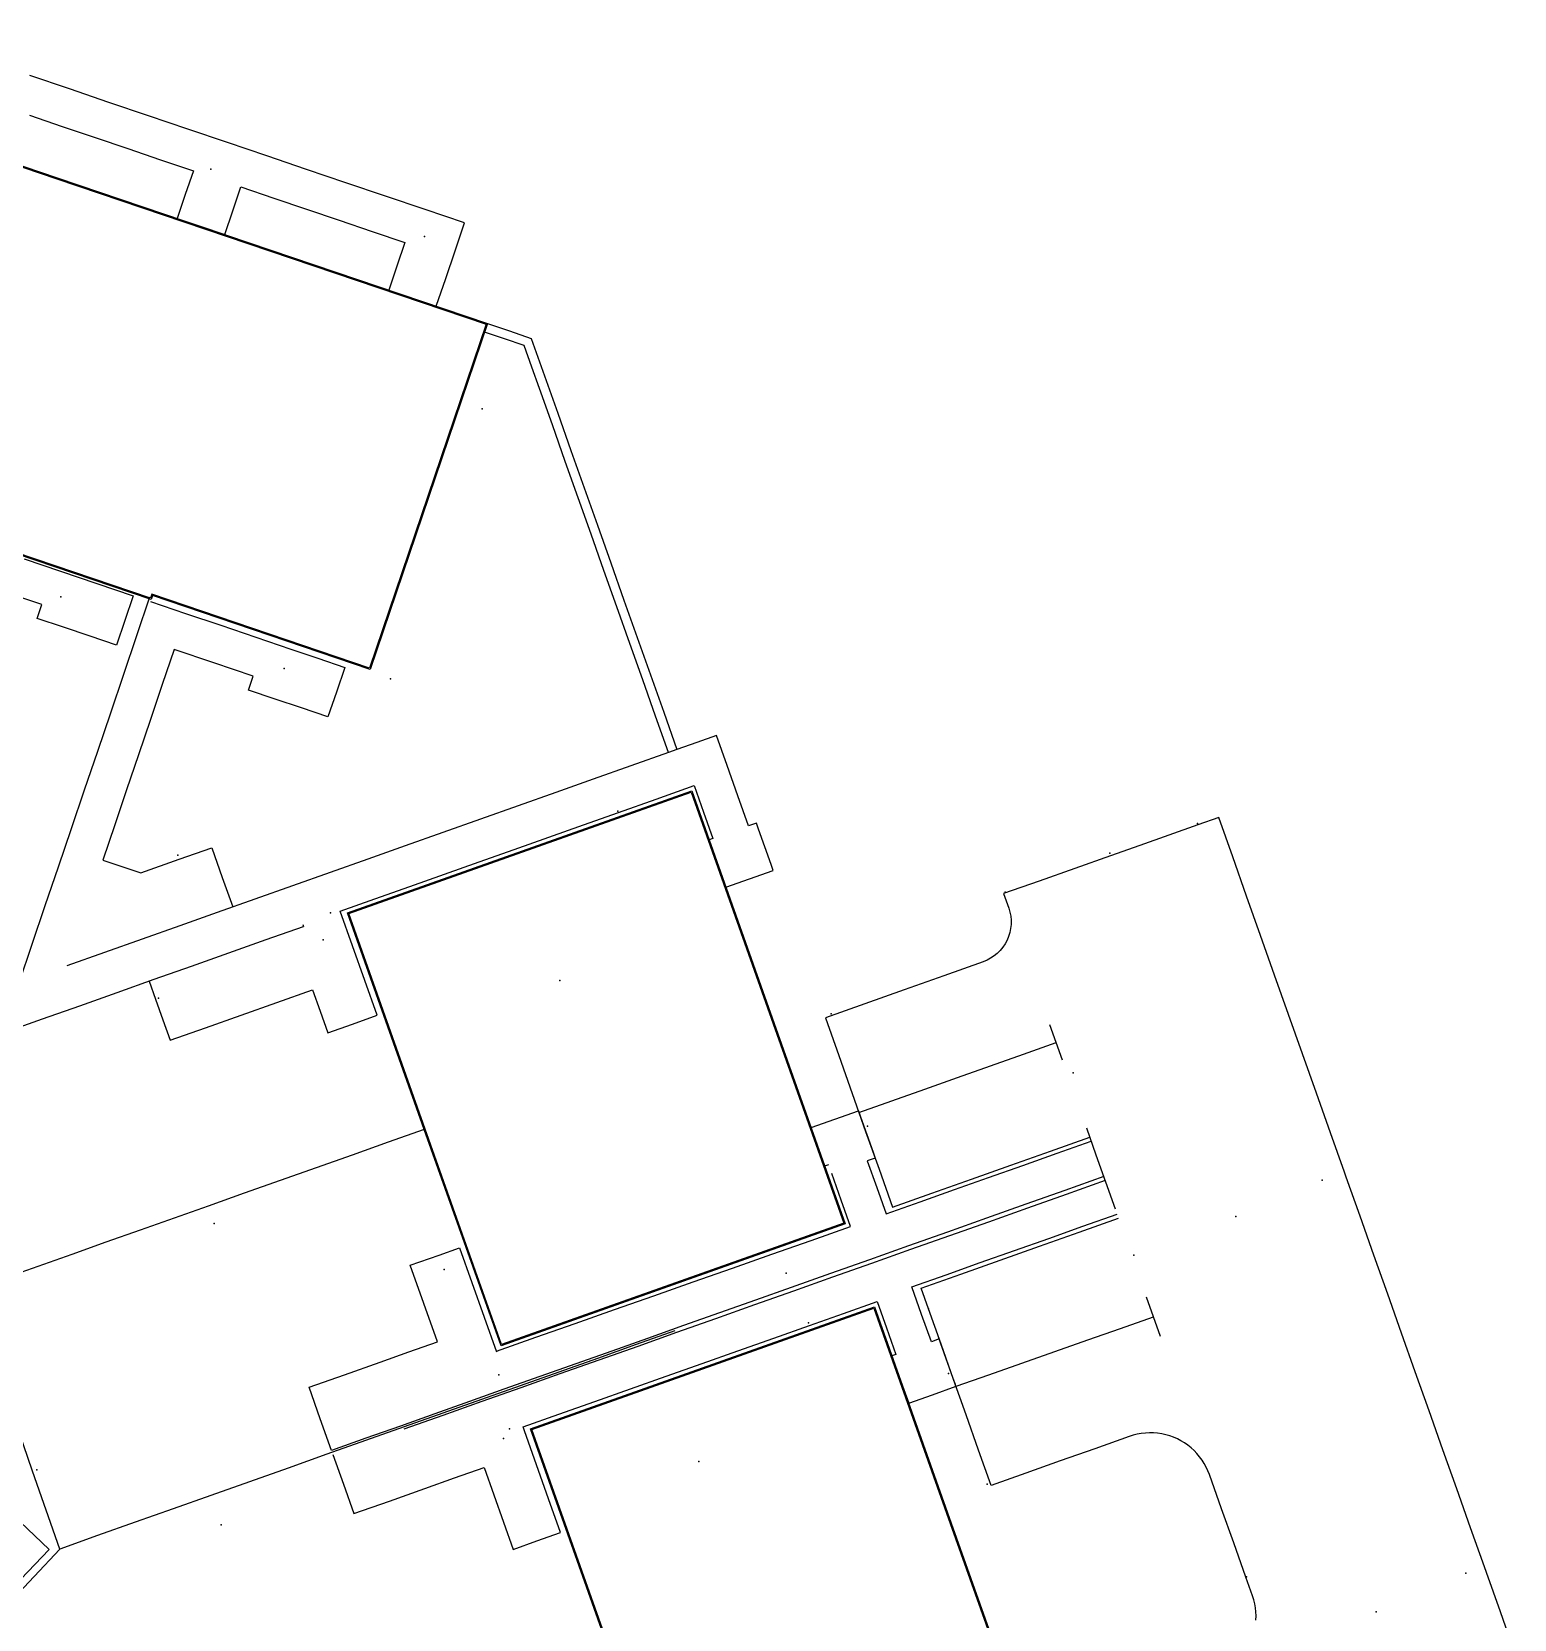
# Model space of a CAD drawing. Extents: x 0 to 368707, y -1 to 358204.
# Drawn here: x 368385.67 to 368421.07, y 357793.12 to 357831.03 of the extents above; entities that cross this region are included whole.
import ezdxf

# ---------------------------------------------------------------- set-up
doc = ezdxf.new("R2010")
doc.units = 0
doc.header["$MEASUREMENT"] = 0
for name, color, linetype in [('3D_LINES', 3, 'Continuous'), ('3D_Points', 1, 'Continuous'), ('PLOTS EXTERNAL LEVEL', 6, 'Continuous'), ('PLOTS FFL', 5, 'Continuous')]:
    doc.layers.add(name, color=color, linetype=linetype)

msp = doc.modelspace()

# ---------------------------------------------------------------- linework, layer by layer
at = {"layer": '3D_LINES'}
for points in [[(368385.612, 357829.041, 53.55), (368386.394, 357828.776, 53.516), (368387.177, 357828.51, 53.512), (368387.96, 357828.245, 53.511), (368388.742, 357827.98, 53.534), (368389.525, 357827.714, 53.547), (368389.333, 357827.146, 53.545), (368389.14, 357826.578, 53.509), (368389.708, 357826.385, 53.52), (368390.276, 357826.192, 53.499), (368390.469, 357826.761, 53.537), (368390.662, 357827.329, 53.553), (368391.444, 357827.063, 53.522), (368392.227, 357826.798, 53.496), (368393.01, 357826.533, 53.501), (368393.793, 357826.267, 53.514), (368394.575, 357826.002, 53.555), (368394.383, 357825.434, 53.551), (368394.19, 357824.865, 53.512), (368394.758, 357824.673, 53.529), (368395.326, 357824.48, 53.527), (368395.551, 357825.143, 53.548), (368395.776, 357825.806, 53.549), (368396.001, 357826.469, 53.552), (368395.057, 357826.789, 53.559), (368394.113, 357827.109, 53.529), (368393.17, 357827.429, 53.498), (368392.226, 357827.749, 53.496), (368391.282, 357828.069, 53.511), (368390.339, 357828.389, 53.549), (368389.395, 357828.709, 53.517), (368388.451, 357829.029, 53.502), (368387.508, 357829.348, 53.497), (368386.564, 357829.668, 53.503), (368385.62, 357829.988, 53.541)], [(368396.547, 357824.066, 53.523), (368397.071, 357823.889, 53.528), (368397.594, 357823.711, 53.517), (368397.91, 357822.819, 53.51), (368398.227, 357821.926, 53.5), (368398.543, 357821.034, 53.517), (368398.86, 357820.141, 53.495), (368399.176, 357819.249, 53.489), (368399.492, 357818.356, 53.554), (368399.809, 357817.464, 53.632), (368400.125, 357816.572, 53.711), (368400.441, 357815.679, 53.72), (368400.758, 357814.787, 53.72), (368401.074, 357813.894, 53.686), (368400.872, 357813.822, 53.698), (368400.564, 357814.691, 53.717), (368400.255, 357815.56, 53.725), (368399.947, 357816.429, 53.711), (368399.639, 357817.298, 53.559), (368399.331, 357818.167, 53.5), (368399.023, 357819.036, 53.48), (368398.715, 357819.906, 53.481), (368398.407, 357820.775, 53.511), (368398.099, 357821.644, 53.499), (368397.791, 357822.513, 53.507), (368397.608, 357823.027, 53.51), (368397.426, 357823.541, 53.517), (368396.952, 357823.702, 53.509), (368396.478, 357823.863, 53.515)], [(368385.486, 357818.451, 53.459), (368386.354, 357818.156, 53.458), (368387.222, 357817.862, 53.458), (368388.09, 357817.568, 53.467), (368387.889, 357816.976, 53.459), (368387.689, 357816.384, 53.455), (368387.057, 357816.598, 53.455), (368386.426, 357816.812, 53.45), (368385.795, 357817.026, 53.452), (368385.907, 357817.357, 53.448), (368384.962, 357817.678, 53.456)], [(368380.949, 357808.79, 53.388), (368380.803, 357808.362, 53.384), (368381.445, 357807.762, 53.397), (368382.086, 357807.163, 53.439), (368382.906, 357807.453, 53.434), (368383.726, 357807.744, 53.438), (368384.546, 357808.035, 53.463), (368385.366, 357808.325, 53.59), (368385.678, 357809.247, 53.632), (368385.99, 357810.168, 53.631), (368386.303, 357811.089, 53.571), (368386.615, 357812.01, 53.477), (368386.927, 357812.932, 53.477), (368387.24, 357813.853, 53.487), (368387.552, 357814.774, 53.469), (368387.865, 357815.695, 53.468), (368388.177, 357816.617, 53.464), (368388.489, 357817.538, 53.468)], [(368388.505, 357817.427, 53.476), (368389.341, 357817.144, 53.468), (368390.178, 357816.86, 53.49), (368391.014, 357816.576, 53.483), (368391.851, 357816.293, 53.493), (368392.495, 357816.074, 53.47), (368393.14, 357815.855, 53.425), (368392.94, 357815.263, 53.442), (368392.739, 357814.672, 53.456), (368392.108, 357814.886, 53.456), (368391.476, 357815.1, 53.487), (368390.845, 357815.314, 53.495), (368390.957, 357815.645, 53.5), (368390.013, 357815.966, 53.488), (368389.068, 357816.286, 53.472), (368388.784, 357815.447, 53.489), (368388.499, 357814.609, 53.516), (368388.215, 357813.77, 53.494), (368387.93, 357812.931, 53.489), (368387.646, 357812.093, 53.574), (368387.362, 357811.254, 53.637), (368388.27, 357810.946, 53.622), (368389.189, 357811.272, 53.619), (368389.966, 357811.548, 53.643), (368390.217, 357810.841, 53.65), (368390.467, 357810.134, 53.642)], [(368388.469, 357808.364, 53.648), (368388.622, 357807.933, 53.65), (368388.796, 357807.442, 53.634), (368388.97, 357806.951, 53.645), (368389.818, 357807.251, 53.646), (368390.667, 357807.552, 53.66), (368391.519, 357807.854, 53.68), (368392.371, 357808.156, 53.686), (368392.553, 357807.643, 53.671), (368392.735, 357807.129, 53.663), (368393.325, 357807.338, 53.656), (368393.914, 357807.547, 53.66), (368393.62, 357808.376, 53.679), (368393.326, 357809.206, 53.686), (368393.031, 357810.035, 53.7), (368393.862, 357810.329, 53.683), (368394.692, 357810.624, 53.679), (368395.523, 357810.918, 53.684), (368396.353, 357811.213, 53.676), (368397.184, 357811.507, 53.659), (368398.014, 357811.801, 53.691), (368398.845, 357812.096, 53.682), (368399.675, 357812.39, 53.678), (368400.58, 357812.711, 53.695), (368401.486, 357813.032, 53.697), (368401.71, 357812.401, 53.692), (368401.934, 357811.769, 53.712), (368401.839, 357811.736, 53.708), (368402.04, 357811.17, 53.731), (368402.24, 357810.605, 53.783), (368402.806, 357810.805, 53.751), (368403.371, 357811.006, 53.762), (368403.321, 357811.147, 53.758), (368403.021, 357811.995, 53.738), (368402.97, 357812.137, 53.737), (368402.782, 357812.07, 53.735), (368402.527, 357812.789, 53.724), (368402.272, 357813.509, 53.734), (368402.017, 357814.228, 53.72), (368401.546, 357814.061, 53.692), (368401.074, 357813.894, 53.686)], [(368400.872, 357813.822, 53.698), (368399.974, 357813.504, 53.688), (368399.076, 357813.186, 53.692), (368398.178, 357812.867, 53.698), (368397.28, 357812.549, 53.594), (368396.382, 357812.231, 53.626), (368395.484, 357811.913, 53.674), (368394.587, 357811.594, 53.681), (368393.689, 357811.276, 53.67), (368392.791, 357810.958, 53.697), (368391.893, 357810.639, 53.682), (368390.995, 357810.321, 53.666), (368390.097, 357810.003, 53.627), (368389.199, 357809.684, 53.623), (368388.302, 357809.366, 53.638), (368387.404, 357809.048, 53.635), (368386.506, 357808.729, 53.622)], [(368421.069, 357792.365, 53.849), (368420.737, 357793.301, 53.861), (368420.405, 357794.237, 53.863), (368420.355, 357794.379, 53.863), (368420.025, 357795.309, 53.862), (368419.695, 357796.239, 53.848), (368419.366, 357797.169, 53.848), (368419.036, 357798.099, 53.837), (368418.706, 357799.03, 53.814), (368418.376, 357799.96, 53.764), (368418.046, 357800.89, 53.764), (368417.717, 357801.82, 53.764), (368417.387, 357802.75, 53.765), (368417.057, 357803.681, 53.76), (368417.015, 357803.801, 53.76), (368416.681, 357804.742, 53.762), (368416.347, 357805.684, 53.761), (368416.013, 357806.625, 53.736), (368415.68, 357807.567, 53.727), (368415.346, 357808.508, 53.651), (368415.012, 357809.449, 53.638), (368414.678, 357810.391, 53.634), (368414.345, 357811.332, 53.63), (368414.011, 357812.274, 53.631), (368413.516, 357812.098, 53.634), (368412.821, 357811.852, 53.627), (368412.125, 357811.605, 53.665), (368411.429, 357811.358, 53.674), (368410.577, 357811.056, 53.669), (368409.725, 357810.754, 53.637), (368408.873, 357810.452, 53.647), (368408.996, 357810.103, 53.633), (368409.024, 357810.009, 53.634), (368409.043, 357809.913, 53.635), (368409.053, 357809.815, 53.629), (368409.052, 357809.717, 53.631), (368409.042, 357809.62, 53.63), (368409.023, 357809.523, 53.63), (368408.994, 357809.43, 53.63), (368408.956, 357809.339, 53.636), (368408.91, 357809.253, 53.636), (368408.855, 357809.171, 53.646), (368408.793, 357809.095, 53.646), (368408.723, 357809.026, 53.646), (368408.647, 357808.964, 53.646), (368408.565, 357808.91, 53.646), (368408.479, 357808.864, 53.646), (368408.388, 357808.827, 53.662), (368407.445, 357808.493, 53.653), (368406.503, 357808.158, 53.802), (368405.56, 357807.824, 53.838), (368404.618, 357807.49, 53.847), (368404.939, 357806.585, 53.852), (368405.259, 357805.68, 53.84), (368405.58, 357804.776, 53.852), (368405.901, 357803.871, 53.829), (368406.222, 357802.966, 53.797), (368407.164, 357803.3, 53.811), (368408.107, 357803.634, 53.809), (368409.049, 357803.968, 53.699), (368409.992, 357804.303, 53.695), (368410.934, 357804.637, 53.694)], [(368385.033, 357807.146, 53.561), (368385.923, 357807.462, 53.624), (368386.813, 357807.777, 53.646), (368387.703, 357808.093, 53.636), (368388.593, 357808.408, 53.647), (368389.483, 357808.724, 53.644), (368390.373, 357809.039, 53.657), (368391.263, 357809.355, 53.662), (368392.153, 357809.67, 53.699)], [(368392.136, 357809.718, 53.699), (368392.153, 357809.67, 53.699)], [(368410.283, 357806.475, 53.675), (368409.982, 357807.323, 53.672)], [(368405.42, 357805.228, 53.844), (368406.205, 357805.506, 53.829), (368406.991, 357805.785, 53.839), (368407.776, 357806.063, 53.785), (368408.561, 357806.342, 53.695), (368409.347, 357806.62, 53.67), (368410.132, 357806.899, 53.668)], [(368404.275, 357804.865, 53.844), (368404.841, 357805.065, 53.851), (368405.406, 357805.266, 53.844), (368405.456, 357805.124, 53.841), (368405.757, 357804.276, 53.846), (368405.807, 357804.135, 53.846), (368405.619, 357804.068, 53.844), (368405.843, 357803.436, 53.813), (368406.067, 357802.805, 53.787), (368406.883, 357803.094, 53.811), (368407.7, 357803.384, 53.803), (368408.517, 357803.674, 53.791), (368409.334, 357803.963, 53.692), (368410.151, 357804.253, 53.692), (368410.968, 357804.542, 53.694)], [(368404.695, 357803.979, 53.824), (368404.601, 357803.946, 53.821), (368404.401, 357804.511, 53.836), (368404.2, 357805.077, 53.845)], [(368395.039, 357804.821, 53.686), (368394.179, 357804.516, 53.681), (368393.318, 357804.211, 53.676), (368392.458, 357803.906, 53.66), (368391.598, 357803.601, 53.655), (368390.737, 357803.296, 53.649), (368389.877, 357802.991, 53.655), (368389.064, 357802.703, 53.631), (368388.251, 357802.415, 53.633), (368387.438, 357802.126, 53.646), (368386.625, 357801.838, 53.615), (368385.812, 357801.55, 53.596), (368384.998, 357801.262, 53.598), (368384.185, 357800.973, 53.591)], [(368411.544, 357802.917, 53.755), (368411.316, 357803.561, 53.743), (368411.087, 357804.205, 53.692), (368410.859, 357804.849, 53.694)], [(368396.764, 357799.527, 53.708), (368397.703, 357799.858, 53.711), (368398.643, 357800.189, 53.778), (368399.582, 357800.519, 53.793), (368400.521, 357800.85, 53.799), (368401.461, 357801.181, 53.773), (368402.4, 357801.512, 53.758), (368403.339, 357801.843, 53.744), (368404.279, 357802.173, 53.756), (368405.218, 357802.504, 53.725), (368404.994, 357803.136, 53.782), (368404.771, 357803.767, 53.809)], [(368411.268, 357803.694, 53.741), (368410.335, 357803.363, 53.741), (368409.402, 357803.033, 53.739), (368408.469, 357802.702, 53.785), (368407.536, 357802.371, 53.797), (368406.604, 357802.04, 53.781), (368405.671, 357801.71, 53.763), (368404.738, 357801.379, 53.746), (368403.805, 357801.048, 53.75), (368402.947, 357800.744, 53.74), (368402.089, 357800.44, 53.762), (368401.232, 357800.136, 53.775), (368400.374, 357799.832, 53.781), (368399.516, 357799.528, 53.774), (368398.658, 357799.224, 53.77), (368397.801, 357798.92, 53.71), (368396.943, 357798.616, 53.708), (368396.119, 357798.324, 53.714), (368395.295, 357798.031, 53.74), (368394.471, 357797.739, 53.75), (368393.647, 357797.447, 53.741), (368392.823, 357797.155, 53.733), (368392.556, 357797.909, 53.722), (368392.289, 357798.663, 53.724), (368393.137, 357798.964, 53.726), (368393.985, 357799.265, 53.693), (368394.668, 357799.507, 53.702), (368395.352, 357799.749, 53.703), (368395.028, 357800.663, 53.701), (368394.704, 357801.578, 53.697), (368395.393, 357801.822, 53.7), (368395.882, 357801.995, 53.702), (368396.176, 357801.166, 53.706), (368396.47, 357800.336, 53.702), (368396.764, 357799.507, 53.706)], [(368411.302, 357803.6, 53.742), (368410.371, 357803.27, 53.741), (368409.441, 357802.94, 53.751), (368408.51, 357802.61, 53.768), (368407.58, 357802.28, 53.797), (368406.649, 357801.951, 53.794), (368405.719, 357801.621, 53.765), (368404.788, 357801.291, 53.745), (368403.858, 357800.961, 53.751), (368402.927, 357800.631, 53.739), (368401.997, 357800.301, 53.744), (368401.066, 357799.971, 53.77), (368400.136, 357799.641, 53.781), (368399.206, 357799.312, 53.754), (368398.275, 357798.982, 53.741), (368397.345, 357798.652, 53.711), (368396.414, 357798.322, 53.712), (368395.484, 357797.992, 53.739), (368394.553, 357797.662, 53.747)], [(368407.338, 357799.818, 53.805), (368407.149, 357799.751, 53.806), (368406.917, 357800.406, 53.807), (368406.685, 357801.061, 53.793), (368407.502, 357801.351, 53.803), (368408.318, 357801.64, 53.799), (368409.135, 357801.93, 53.786), (368409.952, 357802.22, 53.754), (368410.769, 357802.509, 53.758), (368411.586, 357802.799, 53.755)], [(368414.901, 357793.105, 53.854), (368414.903, 357793.203, 53.853), (368414.898, 357793.302, 53.851), (368414.888, 357793.399, 53.853), (368414.87, 357793.496, 53.855), (368414.847, 357793.591, 53.856), (368414.817, 357793.685, 53.856), (368414.658, 357794.133, 53.861), (368414.369, 357794.948, 53.857), (368414.08, 357795.763, 53.859), (368413.791, 357796.578, 53.835), (368413.755, 357796.669, 53.834), (368413.714, 357796.758, 53.834), (368413.666, 357796.844, 53.841), (368413.613, 357796.927, 53.827), (368413.555, 357797.006, 53.827), (368413.492, 357797.081, 53.828), (368413.424, 357797.152, 53.825), (368413.351, 357797.218, 53.824), (368413.274, 357797.279, 53.827), (368413.194, 357797.335, 53.821), (368413.11, 357797.386, 53.816), (368413.023, 357797.431, 53.814), (368412.933, 357797.47, 53.814), (368412.84, 357797.504, 53.813), (368412.746, 357797.531, 53.812), (368412.65, 357797.552, 53.812), (368412.553, 357797.567, 53.826), (368412.455, 357797.575, 53.826), (368412.357, 357797.577, 53.871), (368412.259, 357797.572, 53.873), (368412.162, 357797.561, 53.873), (368412.065, 357797.544, 53.864), (368411.97, 357797.52, 53.864), (368411.876, 357797.491, 53.866), (368411.051, 357797.198, 53.896), (368410.227, 357796.906, 53.918), (368409.402, 357796.614, 53.925), (368408.577, 357796.321, 53.937), (368408.278, 357797.165, 53.917), (368407.979, 357798.009, 53.883), (368407.68, 357798.853, 53.905), (368407.38, 357799.697, 53.88), (368407.081, 357800.541, 53.808), (368406.907, 357801.034, 53.796), (368407.849, 357801.368, 53.805), (368408.792, 357801.702, 53.789), (368409.734, 357802.036, 53.762), (368410.677, 357802.37, 53.756), (368411.619, 357802.705, 53.755)], [(368392.857, 357797.061, 53.733), (368393.107, 357796.354, 53.738), (368393.358, 357795.647, 53.755), (368394.206, 357795.948, 53.754), (368395.054, 357796.248, 53.749), (368395.761, 357796.499, 53.745), (368396.468, 357796.75, 53.736), (368396.699, 357796.098, 53.741), (368396.93, 357795.446, 53.753), (368397.162, 357794.794, 53.76), (368397.727, 357794.994, 53.767), (368398.293, 357795.194, 53.763), (368398.006, 357796.003, 53.742), (368397.719, 357796.812, 53.743), (368397.432, 357797.621, 53.733), (368397.399, 357797.716, 53.739), (368398.254, 357798.019, 53.765), (368399.109, 357798.323, 53.775), (368399.964, 357798.626, 53.782), (368400.819, 357798.929, 53.785), (368401.675, 357799.232, 53.781), (368402.53, 357799.535, 53.76), (368403.385, 357799.838, 53.755), (368404.24, 357800.142, 53.771), (368405.047, 357800.427, 53.764), (368405.853, 357800.713, 53.758), (368406.077, 357800.082, 53.773), (368406.301, 357799.45, 53.839), (368406.207, 357799.417, 53.838), (368406.407, 357798.851, 53.86), (368406.608, 357798.286, 53.882), (368407.173, 357798.486, 53.891), (368407.739, 357798.687, 53.902), (368408.525, 357798.964, 53.888), (368409.311, 357799.241, 53.877), (368410.097, 357799.518, 53.84), (368410.883, 357799.794, 53.766), (368411.669, 357800.071, 53.772), (368412.455, 357800.348, 53.769)], [(368412.622, 357799.877, 53.772), (368412.455, 357800.348, 53.769), (368412.287, 357800.819, 53.767)], [(368401.026, 357800.01, 53.77), (368400.102, 357799.682, 53.782), (368399.178, 357799.355, 53.764), (368398.255, 357799.028, 53.74), (368397.331, 357798.7, 53.709), (368396.407, 357798.373, 53.715), (368395.483, 357798.045, 53.739), (368394.56, 357797.718, 53.747), (368393.636, 357797.39, 53.742), (368392.712, 357797.063, 53.732), (368391.788, 357796.735, 53.755), (368390.865, 357796.408, 53.761), (368389.941, 357796.08, 53.768), (368389.039, 357795.761, 53.766), (368388.138, 357795.441, 53.767), (368387.236, 357795.121, 53.795), (368386.335, 357794.802, 53.805), (368386.011, 357795.731, 53.804), (368385.687, 357796.66, 53.81), (368385.363, 357797.589, 53.785)], [(368407.722, 357798.734, 53.905), (368407.672, 357798.875, 53.904), (368407.371, 357799.724, 53.88), (368407.321, 357799.865, 53.804)], [(368385.404, 357794.079, 53.8), (368386.081, 357794.789, 53.804), (368385.389, 357795.448, 53.787)], [(368379.477, 357790.156, 53.802), (368380.148, 357789.529, 53.801), (368380.819, 357788.902, 53.799), (368381.432, 357789.557, 53.798), (368382.044, 357790.213, 53.772), (368382.657, 357790.868, 53.771), (368383.27, 357791.524, 53.764), (368383.883, 357792.179, 53.792), (368384.496, 357792.835, 53.797), (368385.109, 357793.491, 53.805), (368385.722, 357794.146, 53.803), (368386.335, 357794.802, 53.805)]]:
    msp.add_polyline3d(points, dxfattribs=at)
at = {"layer": '3D_Points'}
for p in [(368389.942, 357827.756, 53.55), (368395.048, 357826.147, 53.55), (368396.425, 357822.028, 53.4), (368386.364, 357817.538, 53.4), (368391.694, 357815.832, 53.4), (368394.236, 357815.585, 53.4), (368399.664, 357812.421, 53.7), (368413.507, 357812.126, 53.625), (368389.155, 357811.37, 53.6), (368411.407, 357811.42, 53.685), (368408.915, 357810.489, 53.625), (368392.801, 357809.993, 53.7), (368392.624, 357809.351, 53.7), (368398.274, 357808.378, 53.85), (368388.69, 357807.957, 53.65), (368404.756, 357807.579, 53.85), (368410.534, 357806.176, 53.685), (368405.625, 357804.897, 53.85), (368416.481, 357803.612, 53.75), (368414.42, 357802.746, 53.8), (368390.025, 357802.572, 53.65), (368395.517, 357801.474, 53.7), (368411.987, 357801.821, 53.75), (368403.683, 357801.392, 53.7), (368407.081, 357800.541, 53.8), (368404.217, 357800.207, 53.75), (368396.819, 357798.964, 53.7), (368407.559, 357798.993, 53.9), (368397.076, 357797.673, 53.75), (368396.932, 357797.444, 53.75), (368385.791, 357796.696, 53.8), (368401.6, 357796.89, 53.9), (368408.48, 357796.351, 53.95), (368390.19, 357795.378, 53.75), (368414.671, 357794.138, 53.85), (368419.916, 357794.223, 53.875), (368417.768, 357793.302, 53.925)]:
    msp.add_point(p, dxfattribs=at)
at = {"layer": 'PLOTS EXTERNAL LEVEL'}
for points in [[(368393.747, 357815.808, 53.4), (368388.553, 357817.569, 53.4), (368388.521, 357817.474, 53.4), (368383.439, 357819.198, 53.4), (368378.357, 357820.921, 53.4), (368378.389, 357821.015, 53.4), (368373.194, 357822.776, 53.4), (368375.994, 357831.035, 53.4), (368381.189, 357829.273, 53.4), (368386.271, 357827.55, 53.4), (368391.353, 357825.827, 53.4), (368396.547, 357824.066, 53.4), (368393.747, 357815.808, 53.4)], [(368405.091, 357802.565, 53.7), (368396.872, 357799.651, 53.7), (368395.039, 357804.821, 53.7), (368393.206, 357809.991, 53.7), (368401.425, 357812.905, 53.7), (368403.258, 357807.735, 53.7), (368405.091, 357802.565, 53.7)], [(368409.458, 357790.246, 53.75), (368401.239, 357787.333, 53.75), (368399.406, 357792.502, 53.75), (368397.573, 357797.672, 53.75), (368405.792, 357800.586, 53.75), (368407.625, 357795.416, 53.75), (368409.458, 357790.246, 53.75)]]:
    msp.add_polyline3d(points, dxfattribs=at)
at = {"layer": 'PLOTS FFL'}
for points in [[(368393.732, 357815.84, 53.55), (368388.537, 357817.601, 53.55), (368388.505, 357817.506, 53.55), (368383.447, 357819.222, 53.55), (368378.389, 357820.937, 53.55), (368378.421, 357821.031, 53.55), (368373.226, 357822.792, 53.55), (368376.01, 357831.003, 53.55), (368381.181, 357829.249, 53.55), (368386.263, 357827.526, 53.55), (368391.345, 357825.804, 53.55), (368396.516, 357824.051, 53.55), (368393.732, 357815.84, 53.55)], [(368405.059, 357802.58, 53.85), (368396.887, 357799.683, 53.85), (368395.063, 357804.829, 53.85), (368393.238, 357809.976, 53.85), (368401.41, 357812.873, 53.85), (368403.234, 357807.726, 53.85), (368405.059, 357802.58, 53.85)], [(368409.426, 357790.261, 53.9), (368401.254, 357787.364, 53.9), (368399.43, 357792.511, 53.9), (368397.605, 357797.657, 53.9), (368405.777, 357800.554, 53.9), (368407.601, 357795.408, 53.9), (368409.426, 357790.261, 53.9)]]:
    msp.add_polyline3d(points, dxfattribs=at)

doc.saveas('drawing.dxf')
